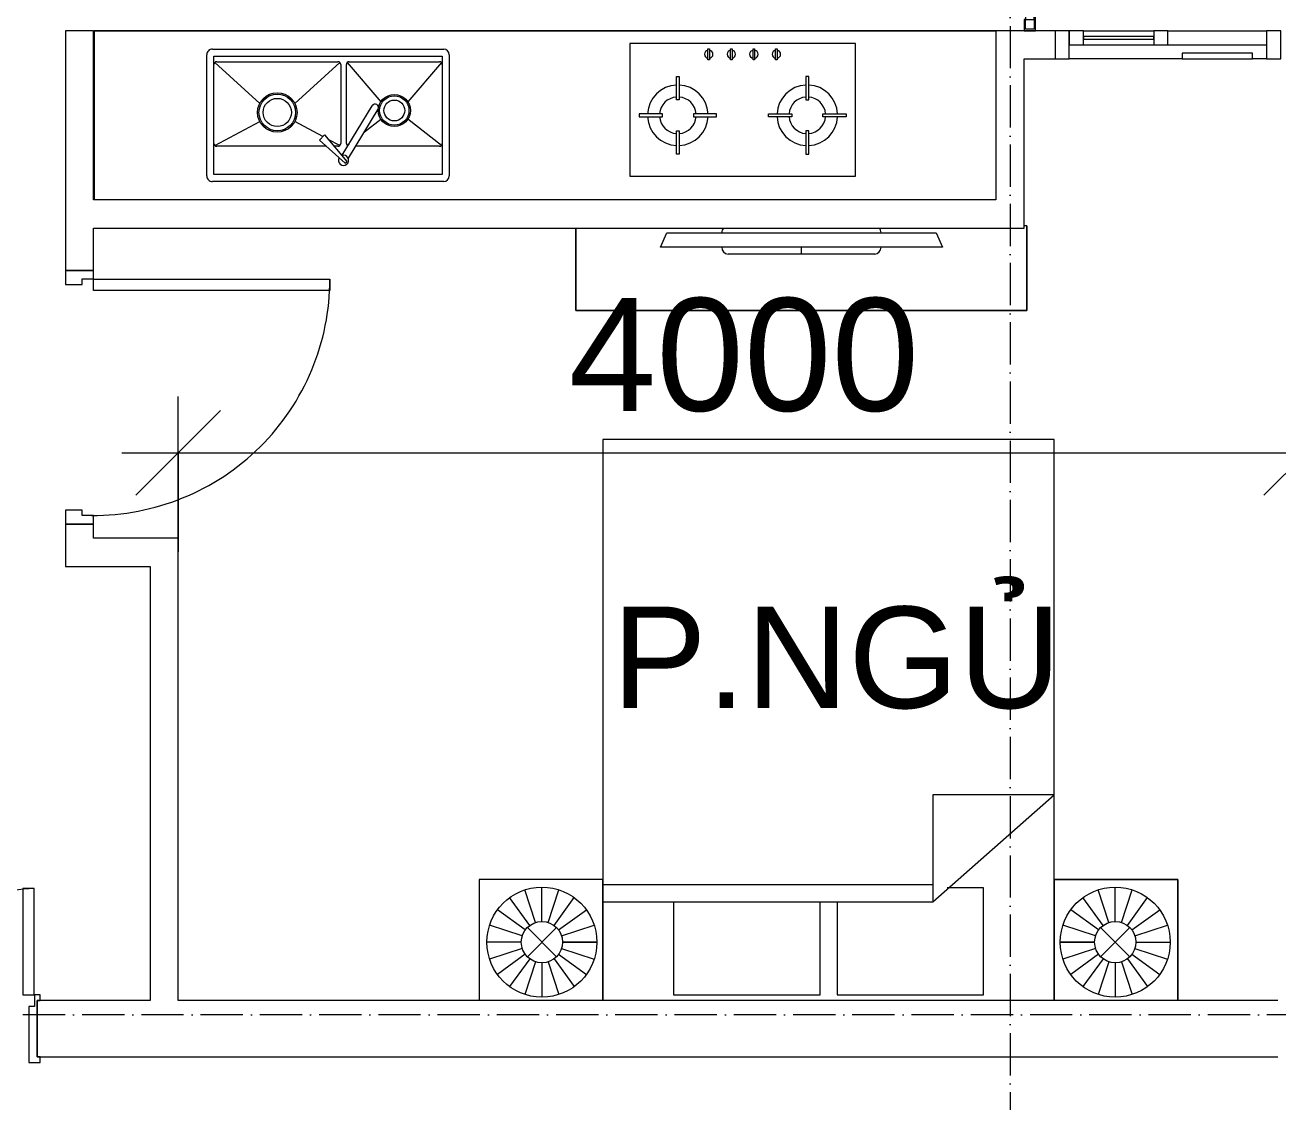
# Model space of a CAD drawing. Header units: millimetres. Extents: x -20144 to 122974, y -38328 to 48263.
# Drawn here: x 19957 to 24401, y 32640 to 36460 of the extents above; entities that cross this region are included whole.
import ezdxf

# ---------------------------------------------------------------- set-up
doc = ezdxf.new("R2010")
doc.units = ezdxf.units.MM
doc.linetypes.add('Grid Line', pattern=[4.2, 3, -0.6, 0, -0.6])
for name, color, linetype, lineweight in [('CHU', 181, 'Continuous', 5), ('CUA', 31, 'Continuous', 9), ('DIM', 1, 'Continuous', 5), ('DIM-200', 1, 'Continuous', 5), ('NET-CAT', 3, 'Continuous', 15), ('THIET BI', 44, 'Continuous', 5), ('TRUC', 225, 'Continuous', 5)]:
    doc.layers.add(name, color=color, linetype=linetype, lineweight=lineweight)
doc.styles.add('Arial_3', font='arial_0.ttf', dxfattribs={"height": 400})
doc.styles.add('Arial_4', font='arial_0.ttf', dxfattribs={"height": 360})
doc.dimstyles.new('Diagonal_-_2mm_Arial', dxfattribs={"dimscale": 304.8, "dimtxt": 408.10376, "dimasz": 0.984252, "dimexe": 0.656168, "dimexo": 4.593176, "dimgap": 0.098425, "dimtad": 1, "dimdec": 0, "dimzin": 0, "dimdsep": 46, "dimtxsty": 'Arial_3', "dimblk1": 'OBLIQUE', "dimblk2": 'OBLIQUE', "dimsah": 1, "dimcen": 0.09, "dimdle": 0.656168, "dimazin": 0, "dimtfac": 1, "dimtdec": 4, "dimtix": 1, "dimtmove": 0, "dimatfit": 3, "dimfxl": 0, "dimtvp": 1, "dimtolj": 1, "dimtzin": 0, "dimlwd": 9, "dimlwe": 9, "dimarcsym": 0})

# ---------------------------------------------------------------- blocks, each defined once
blk = doc.blocks.new('X-GIUONG1 - X-GIUONG-V47-MẶT BẰNG TẦNG 5 ĐẾN TẦNG 22')
at = {"layer": 'THIET BI'}
for p, q in [((-1239, -10), (-1239, -439)), ((-1239, -439), (-1239, -10)), ((-1039.2, -147.8), (-1076.9, -31.8)), ((-1016.6, -144.2), (-1016.6, -22.2)), ((-993.9, -147.8), (-956.3, -31.8)), ((-800, -439), (-800, -10)), ((-800, -10), (-800, -2000)), ((-800, -10), (-800, -439)), ((-800, -10), (-800, -2000)), ((-550, -30), (-550, -410)), ((-30, -30), (-550, -30)), ((-30, -360), (-30, -30)), ((30, -30), (30, -360)), ((550, -30), (30, -30)), ((550, -360), (550, -30)), ((800, -10), (800, -439)), ((800, -2000), (800, -10)), ((800, -10), (800, -439)), ((800, -2000), (800, -10)), ((993.9, -147.8), (956.3, -31.8)), ((1016.6, -144.2), (1016.6, -22.2)), ((1039.2, -147.8), (1076.9, -31.8)), ((1239, -439), (1239, -10)), ((1239, -439), (1239, -10)), ((-1059.6, -158.2), (-1131.2, -59.5)), ((-973.5, -158.2), (-901.9, -59.5)), ((973.5, -158.2), (901.9, -59.5)), ((1059.6, -158.2), (1131.2, -59.5)), ((-1075.8, -174.4), (-1174.4, -102.7)), ((-957.4, -174.4), (-858.7, -102.7)), ((957.4, -174.4), (858.7, -102.7)), ((1075.8, -174.4), (1174.4, -102.7)), ((-1086.1, -194.8), (-1202.1, -157.1)), ((-1068.3, -269.1), (-964.8, -165.6)), ((-1068.3, -165.6), (-964.8, -269.1)), ((-947, -194.8), (-831, -157.1)), ((947, -194.8), (831, -157.1)), ((1068.3, -269.1), (964.8, -165.6)), ((1068.3, -165.6), (964.8, -269.1)), ((1086.1, -194.8), (1202.1, -157.1)), ((-1089.7, -217.4), (-1211.7, -217.4)), ((-943.4, -217.4), (-821.4, -217.4)), ((-821.4, -217.4), (-943.4, -217.4)), ((943.4, -217.4), (821.4, -217.4)), ((821.4, -217.4), (943.4, -217.4)), ((1089.7, -217.4), (1211.7, -217.4)), ((-1086.1, -240), (-1202.1, -277.7)), ((-1075.8, -260.4), (-1174.4, -332.1)), ((-957.4, -260.4), (-858.7, -332.1)), ((-947, -240), (-831, -277.7)), ((947, -240), (831, -277.7)), ((957.4, -260.4), (858.7, -332.1)), ((1075.8, -260.4), (1174.4, -332.1)), ((1086.1, -240), (1202.1, -277.7)), ((-1059.6, -276.6), (-1131.2, -375.2)), ((-1039.2, -287), (-1076.9, -402.9)), ((-1016.6, -290.5), (-1016.6, -412.5)), ((-993.9, -287), (-956.3, -402.9)), ((-973.5, -276.6), (-901.9, -375.2)), ((973.5, -276.6), (901.9, -375.2)), ((993.9, -287), (956.3, -402.9)), ((1016.6, -290.5), (1016.6, -412.5)), ((1039.2, -287), (1076.9, -402.9)), ((1059.6, -276.6), (1131.2, -375.2)), ((-370, -360), (-800, -740)), ((-370, -740), (-370, -360)), ((800, -360), (-370, -360)), ((-1239, -439), (-800, -439)), ((-800, -439), (-1239, -439)), ((-550, -410), (-420, -410)), ((-370, -420), (800, -420)), ((800, -439), (1239, -439)), ((800, -439), (1239, -439)), ((-800, -740), (-370, -740)), ((-800, -2000), (800, -2000)), ((-800, -2000), (800, -2000))]:
    blk.add_line(p, q, dxfattribs=at)
for centre, radius in [((-1016.6, -217.4), 195.1), ((1016.6, -217.4), 195.1), ((-1016.6, -217.4), 73.2), ((1016.6, -217.4), 73.2)]:
    blk.add_circle(centre, radius, dxfattribs=at)
blk = doc.blocks.new('X-BEP - X-BEP-1366087-MẶT BẰNG TẦNG 5 ĐẾN TẦNG 22')
at = {"layer": 'THIET BI'}
for p, q in [((3208.6, -600), (3208.6, 0)), ((3208.6, 0), (3208.6, -600)), ((508.6, -84.6), (508.6, -554.6)), ((1308.6, -84.6), (508.6, -84.6)), ((1308.6, -554.6), (1308.6, -84.6)), ((1948.6, -515), (1948.6, -85)), ((1968.6, -65), (2788.6, -65)), ((2808.6, -85), (2808.6, -515)), ((1973.6, -90), (2783.6, -90)), ((1973.6, -510), (1973.6, -90)), ((2318, -130.2), (2409.5, -212.3)), ((2783.6, -90), (2783.6, -510)), ((674.1, -162.5), (674.1, -245)), ((684.1, -162.5), (674.1, -162.5)), ((684.1, -245), (684.1, -162.5)), ((1133.1, -245), (1133.1, -162.5)), ((1133.1, -162.5), (1143.1, -162.5)), ((1143.1, -162.5), (1143.1, -245)), ((2305.8, -147.7), (2201.1, -322)), ((2328.1, -158.1), (2222.5, -333.8)), ((2390.9, -230.2), (2311.5, -136.1)), ((1976.5, -192.9), (2095.4, -286.6)), ((1983.6, -190), (2280.4, -190)), ((2310.7, -192.9), (2304, -198.2)), ((2313.6, -200), (2313.6, -480)), ((2333.6, -480), (2333.6, -200)), ((2336.5, -192.9), (2377.9, -214.7)), ((2343.6, -190), (2357, -190)), ((2384.6, -190), (2773.6, -190)), ((2409.5, -212.3), (2390.9, -230.2)), ((2780.7, -192.9), (2620.5, -277.4)), ((2783.6, -200), (2783.6, -480)), ((674.1, -245), (684.1, -245)), ((1143.1, -245), (1133.1, -245)), ((2249.8, -241), (2191.8, -286.6)), ((2396.7, -224.6), (2496.7, -277.4)), ((541.6, -295), (624.1, -295)), ((541.6, -305), (541.6, -295)), ((624.1, -305), (541.6, -305)), ((624.1, -295), (624.1, -305)), ((734.2, -305), (734.2, -295)), ((734.2, -295), (816.6, -295)), ((816.6, -305), (734.2, -305)), ((816.6, -295), (816.6, -305)), ((1000.6, -295), (1000.6, -305)), ((1083.1, -295), (1000.6, -295)), ((1000.6, -305), (1083.1, -305)), ((1083.1, -305), (1083.1, -295)), ((1193.1, -295), (1193.1, -305)), ((1275.6, -295), (1193.1, -295)), ((1193.1, -305), (1275.6, -305)), ((1275.6, -305), (1275.6, -295)), ((684.1, -355), (674.1, -355)), ((674.1, -355), (674.1, -437.5)), ((684.1, -437.5), (684.1, -355)), ((1133.1, -355), (1143.1, -355)), ((1133.1, -437.5), (1133.1, -355)), ((1143.1, -355), (1143.1, -437.5)), ((1976.5, -487.1), (2095.7, -347.8)), ((2310.7, -487.1), (2191.6, -347.8)), ((2336.5, -487.1), (2496.4, -342)), ((2780.7, -487.1), (2620.9, -342)), ((674.1, -437.5), (684.1, -437.5)), ((1143.1, -437.5), (1133.1, -437.5)), ((785.7, -496.7), (791.5, -496.7)), ((785.7, -536), (785.7, -496.7)), ((791.5, -496.7), (791.5, -536)), ((865.7, -496.7), (871.5, -496.7)), ((865.7, -536), (865.7, -496.7)), ((871.5, -496.7), (871.5, -536)), ((945.7, -496.7), (951.5, -496.7)), ((945.7, -536), (945.7, -496.7)), ((951.5, -496.7), (951.5, -536)), ((1025.7, -496.7), (1031.5, -496.7)), ((1025.7, -536), (1025.7, -496.7)), ((1031.5, -496.7), (1031.5, -536)), ((2783.6, -510), (1973.6, -510)), ((2303.6, -490), (1983.6, -490)), ((2773.6, -490), (2343.6, -490)), ((508.6, -554.6), (1308.6, -554.6)), ((791.5, -536), (785.7, -536)), ((871.5, -536), (865.7, -536)), ((951.5, -536), (945.7, -536)), ((1031.5, -536), (1025.7, -536)), ((2788.6, -535), (1968.6, -535)), ((10, -600), (3208.6, -600)), ((3208.6, -600), (10, -600))]:
    blk.add_line(p, q, dxfattribs=at)
for centre, radius in [((2143.6, -317), 57), ((2143.6, -317), 52), ((2558.6, -310), 70), ((2558.6, -310), 65), ((2558.6, -310), 50), ((2143.6, -317), 37)]:
    blk.add_circle(centre, radius, dxfattribs=at)
for centre, radius, start, end in [((1968.6, -85), 20, 90, 180), ((2788.6, -85), 20, 360, 90), ((2323.6, -140.5), 18.1, 330.6092, 289.5069), ((2318.5, -137.3), 7.15, 94.3974, 170.1542), ((679.1, -300), 107.5, 92.6659, 177.3341), ((679.1, -300), 107.5, 2.6659, 87.3341), ((1138.1, -300), 107.5, 92.6659, 177.3341), ((1138.1, -300), 107.5, 2.6659, 87.3341), ((1983.6, -200), 10, 90, 180), ((2303.6, -200), 10, 0, 62.411), ((2343.6, -200), 10, 90, 180), ((2773.6, -200), 10, 0, 90), ((679.1, -300), 65, 94.4117, 175.5883), ((679.1, -300), 65, 4.4117, 85.5883), ((1138.1, -300), 65, 94.4117, 175.5883), ((1138.1, -300), 65, 4.4117, 85.5883), ((679.1, -300), 107.5, 182.6659, 267.3341), ((679.1, -300), 65, 184.4117, 265.5883), ((679.1, -300), 65, 274.4117, 355.5883), ((679.1, -300), 107.5, 272.6659, 357.3341), ((1138.1, -300), 107.5, 182.6659, 267.3341), ((1138.1, -300), 65, 184.4117, 265.5883), ((1138.1, -300), 65, 274.4117, 355.5883), ((1138.1, -300), 107.5, 272.6659, 357.3341), ((2211.9, -327.7), 12.2, 152.0442, 329.8501), ((1983.6, -480), 10, 180, 270), ((2303.6, -480), 10, 270, 0), ((2343.6, -480), 10, 180, 270), ((2773.6, -480), 10, 270, 0), ((788.6, -516.3), 14.9, 101.2431, 258.7569), ((788.6, -516.3), 14.9, 281.2431, 78.7569), ((868.6, -516.3), 14.9, 101.2431, 258.7569), ((868.6, -516.3), 14.9, 281.2431, 78.7569), ((948.6, -516.3), 14.9, 101.2431, 258.7569), ((948.6, -516.3), 14.9, 281.2431, 78.7569), ((1028.6, -516.3), 14.9, 101.2431, 258.7569), ((1028.6, -516.3), 14.9, 281.2431, 78.7569), ((1968.6, -515), 20, 180, 270), ((2788.6, -515), 20, 270, 0)]:
    blk.add_arc(centre, radius, start, end, dxfattribs=at)
blk = doc.blocks.new('X-TV1 - X-TV 3-1305659-MẶT BẰNG TẦNG 5 ĐẾN TẦNG 22')
at = {"layer": 'THIET BI'}
for p, q in [((1600, 300), (0, 300)), ((0, 300), (0, 0)), ((0, 300), (1600, 300)), ((0, 0), (0, 300)), ((1600, 7.7), (1600, 300)), ((1600, 300), (1600, 7.7)), ((540, 100), (1060, 100)), ((800, 100), (800, 75)), ((300, 75), (1300, 75)), ((322.5, 25), (300, 75)), ((1300, 75), (1277.5, 25)), ((1277.5, 25), (322.5, 25)), ((0, 0), (10, 0))]:
    blk.add_line(p, q, dxfattribs=at)
for centre, start_param, end_param in [((540, 75), 0, 1.570796), ((1060, 75), 4.712389, 6.283185), ((540, 25), 1.570796, 2.33861), ((1060, 25), 3.944575, 4.712389)]:
    blk.add_ellipse(centre, major_axis=(0, 25), ratio=0.9, start_param=start_param, end_param=end_param, dxfattribs=at)
blk = doc.blocks.new('CUA PHONG NGU - Type 1-1365721-MẶT BẰNG TẦNG 5 ĐẾN TẦNG 22')
at = {"layer": 'CUA'}
for p, q in [((-317.5, 890.3), (-277.5, 890.3)), ((-317.5, 52.3), (-317.5, 890.3)), ((-277.5, 890.3), (-277.5, 52.3)), ((-277.5, 52.3), (-317.5, 52.3))]:
    blk.add_line(p, q, dxfattribs=at)
at = {"layer": 'CUA', "lineweight": 5}
for p, q in [((-318.5, 52.3), (-348.5, 52.3)), ((-348.5, 52.3), (-348.5, -47.7)), ((-318.5, 11.3), (-318.5, 52.3)), ((551.5, 52.3), (521.5, 52.3)), ((521.5, 52.3), (521.5, 11.3)), ((551.5, -47.7), (551.5, 52.3)), ((-298.5, 11.3), (-318.5, 11.3)), ((-298.5, -47.7), (-298.5, 11.3)), ((521.5, 11.3), (501.5, 11.3)), ((501.5, 11.3), (501.5, -47.7)), ((-348.5, -47.7), (-298.5, -47.7)), ((501.5, -47.7), (551.5, -47.7))]:
    blk.add_line(p, q, dxfattribs=at)
blk.add_arc((-317.5, 52.3), 838, 359.5, 90, dxfattribs=at)
blk = doc.blocks.new('CUA VAO CAN HO - Type 1-1365942-MẶT BẰNG TẦNG 5 ĐẾN TẦNG 22')
at = {"layer": 'CUA'}
for p, q in [((-487.5, 922.3), (-447.5, 922.3)), ((-487.5, 122.3), (-487.5, 922.3)), ((-447.5, 922.3), (-447.5, 122.3)), ((650.5, 499.3), (650.5, 122.3)), ((690.5, 499.3), (650.5, 499.3)), ((690.5, 122.3), (690.5, 499.3)), ((-447.5, 122.3), (-487.5, 122.3)), ((650.5, 122.3), (690.5, 122.3))]:
    blk.add_line(p, q, dxfattribs=at)
at = {"layer": 'CUA', "lineweight": 5}
for p, q in [((-488.5, 122.3), (-508.5, 122.3)), ((-508.5, 122.3), (-508.5, 102.3)), ((-508.5, 102.3), (-498.5, 102.3)), ((-498.5, 102.3), (-498.5, -97.7)), ((-488.5, 81.3), (-488.5, 122.3)), ((711.5, 122.3), (691.5, 122.3)), ((691.5, 122.3), (691.5, 81.3)), ((701.5, -97.7), (701.5, 102.3)), ((701.5, 102.3), (711.5, 102.3)), ((711.5, 102.3), (711.5, 122.3)), ((-468.5, 81.3), (-488.5, 81.3)), ((-468.5, -117.7), (-468.5, 81.3)), ((691.5, 81.3), (671.5, 81.3)), ((671.5, 81.3), (671.5, -117.7)), ((-498.5, -97.7), (-508.5, -97.7)), ((-508.5, -97.7), (-508.5, -117.7)), ((-508.5, -117.7), (-468.5, -117.7)), ((671.5, -117.7), (711.5, -117.7)), ((711.5, -97.7), (701.5, -97.7)), ((711.5, -117.7), (711.5, -97.7))]:
    blk.add_line(p, q, dxfattribs=at)
for centre, radius, start, end in [((-487.5, 122.3), 800, 359.5, 90), ((690.5, 122.3), 377, 90, 180.5)]:
    blk.add_arc(centre, radius, start, end, dxfattribs=at)
blk = doc.blocks.new('X-PHONG NGU 1 - X-PHONG NGU 850-1366086-MẶT BẰNG TẦNG 5 ĐẾN TẦNG 22')
at = {"layer": 'CUA'}
for p, q in [((-350, 50), (-400, 50)), ((-400, 50), (-400, -50)), ((-300, 50), (-350, 50)), ((-350, 50), (-350, 0)), ((-350, 0), (-350, 50)), ((-300, 0), (-300, 50)), ((-300, 50), (-50, 50)), ((-300, 50), (-50, 50)), ((0, 50), (-50, 50)), ((-50, 50), (-50, 0)), ((0, 0), (0, 50)), ((0, 50), (350, 50)), ((400, 50), (350, 50)), ((350, 50), (350, 0)), ((400, -50), (400, 50)), ((-350, 0), (350, 0)), ((-350, -50), (-350, 0)), ((-50, 30), (-300, 30)), ((-300, 30), (-300, 20)), ((-300, 20), (-50, 20)), ((-50, 20), (-50, 30)), ((350, 0), (350, -50)), ((300, -30), (50, -30)), ((50, -30), (50, -50)), ((300, -50), (300, -30)), ((-400, -50), (-350, -50)), ((50, -50), (-350, -50)), ((50, -50), (300, -50)), ((350, -50), (300, -50)), ((350, -50), (400, -50))]:
    blk.add_line(p, q, dxfattribs=at)
blk = doc.blocks.new('CUA SAN PHOI LUA1 - CUA SAN PHOI LUA 800-V56-MẶT BẰNG TẦNG 5 ĐẾN TẦNG 22')
at = {"layer": 'CUA'}
for p, q in [((-360, -50), (-400, -50)), ((-400, -50), (-400, -90)), ((-395, -85), (-395, -55)), ((-395, -55), (-360, -55)), ((-360, -85), (-395, -85)), ((-360, -55), (-360, -50)), ((-260, -55), (-360, -55)), ((-360, -55), (-360, -85)), ((-360, -85), (-260, -85)), ((-360, -90), (-360, -85)), ((-260, -85), (-260, -55)), ((-260, -55), (300, -55)), ((300, -65), (-260, -65)), ((-260, -65), (-260, -75)), ((-260, -75), (300, -75)), ((300, -85), (-260, -85)), ((400, -55), (300, -55)), ((300, -55), (300, -85)), ((300, -75), (300, -65)), ((300, -85), (400, -85)), ((400, -85), (400, -55)), ((400, -55), (960, -55)), ((960, -85), (400, -85)), ((960, -50), (960, -55)), ((1000, -50), (960, -50)), ((960, -55), (995, -55)), ((995, -85), (960, -85)), ((960, -85), (960, -90)), ((995, -55), (995, -85)), ((1000, -90), (1000, -50)), ((-400, -90), (-360, -90)), ((-360, -90), (960, -90)), ((960, -90), (1000, -90))]:
    blk.add_line(p, q, dxfattribs=at)
blk = doc.blocks.new('DIMBLOCK21-MẶT BẰNG TẦNG 5 ĐẾN TẦNG 22')
at = {"layer": 'DIM-200', "lineweight": 9, "transparency": 16777216}
for p, q in [((24500.5, 35323.5), (24500.5, 34742.3)), ((24500.5, 34942.3), (24500.5, 35323.5)), ((20500.5, 34591.5), (20500.5, 35142.3)), ((20500.5, 34942.3), (20650.5, 35092.3)), ((24500.5, 34942.3), (24650.5, 35092.3)), ((20300.5, 34942.3), (24700.5, 34942.3)), ((20500.5, 34942.3), (20350.5, 34792.3)), ((20500.5, 34942.3), (20500.5, 34591.5)), ((24500.5, 34942.3), (24350.5, 34792.3))]:
    blk.add_line(p, q, dxfattribs=at)
at = {"layer": 'DIM-200', "color": 0, "lineweight": 9, "transparency": 16777216, "insert": (21885.2, 35491.6), "char_height": 400, "width": 1476.708, "attachment_point": 1, "line_spacing_factor": 0.941778, "style": 'Arial_3'}
blk.add_mtext('4000', dxfattribs=at)
blk = doc.blocks.new('_Oblique')
at = {"color": 0, "linetype": 'ByBlock', "lineweight": -2}
blk.add_line((-0.5, -0.5), (0.5, 0.5), dxfattribs=at)

msp = doc.modelspace()

# ---------------------------------------------------------------- linework, layer by layer
at = {"layer": 'NET-CAT'}
for p, q in [((20200.5, 36439.9), (20100.5, 36439.9)), ((20100.5, 36439.9), (20100.5, 35589.9)), ((20200.5, 35839.9), (20200.5, 36439.9)), ((23400.5, 36439.9), (23400.5, 35839.9)), ((23500.5, 36439.9), (23400.5, 36439.9)), ((23610.5, 36439.9), (23500.5, 36439.9)), ((23500.5, 36339.9), (23610.5, 36339.9)), ((23500.5, 35739.9), (23500.5, 36339.9)), ((23400.5, 35839.9), (20200.5, 35839.9)), ((20200.5, 35589.9), (20200.5, 35739.9)), ((20200.5, 35739.9), (23500.5, 35739.9)), ((20100.5, 35589.9), (20200.5, 35589.9)), ((20100.5, 34689.9), (20100.5, 34539.9)), ((20200.5, 34689.9), (20100.5, 34689.9)), ((20200.5, 34639.9), (20200.5, 34689.9)), ((20500.5, 34639.9), (20200.5, 34639.9)), ((20500.5, 32999.9), (20500.5, 34639.9)), ((20100.5, 34539.9), (20400.5, 34539.9)), ((20400.5, 34539.9), (20400.5, 32999.9)), ((20400.5, 32999.9), (20000.5, 32999.9)), ((20000.5, 32999.9), (20000.5, 32799.9)), ((24400.5, 32999.9), (20500.5, 32999.9)), ((20000.5, 32799.9), (24400.5, 32799.9))]:
    msp.add_line(p, q, dxfattribs=at)
at = {"layer": 'TRUC', "linetype": 'Grid Line', "ltscale": 50}
for p, q in [((23450.5, 43599.9), (23450.5, -4500.1)), ((43000.5, 32949.9), (-12092.4, 32949.9))]:
    msp.add_line(p, q, dxfattribs=at)

# ---------------------------------------------------------------- block references
at = {"layer": 'CUA'}
for name, p, rotation in [('CUA SAN PHOI LUA1 - CUA SAN PHOI LUA 800-V56-MẶT BẰNG TẦNG 5 ĐẾN TẦNG 22', (23450.5, 36839.9), 90.00000000000067), ('CUA PHONG NGU - Type 1-1365721-MẶT BẰNG TẦNG 5 ĐẾN TẦNG 22', (20148.3, 35241.4), 269.9999999999999)]:
    msp.add_blockref(name, p, dxfattribs=dict(at, rotation=rotation))
for name, p in [('X-PHONG NGU 1 - X-PHONG NGU 850-1366086-MẶT BẰNG TẦNG 5 ĐẾN TẦNG 22', (24010.5, 36389.9)), ('CUA VAO CAN HO - Type 1-1365942-MẶT BẰNG TẦNG 5 ĐẾN TẦNG 22', (19299.1, 32897.7))]:
    msp.add_blockref(name, p, dxfattribs=at)
at = {"layer": 'THIET BI', "rotation": 180}
for name, p in [('X-BEP - X-BEP-1366087-MẶT BẰNG TẦNG 5 ĐẾN TẦNG 22', (23410.5, 35839.9)), ('X-TV1 - X-TV 3-1305659-MẶT BẰNG TẦNG 5 ĐẾN TẦNG 22', (23510.5, 35747.7)), ('X-GIUONG1 - X-GIUONG-V47-MẶT BẰNG TẦNG 5 ĐẾN TẦNG 22', (22806.9, 32989.9))]:
    msp.add_blockref(name, p, dxfattribs=at)

# ---------------------------------------------------------------- texts
at = {"layer": 'CHU', "color": 7, "insert": (22039.1, 34397.2), "char_height": 360, "width": 1589.74, "attachment_point": 1, "line_spacing_factor": 0.936439, "style": 'Arial_4'}
msp.add_mtext('\\pt2540.0016,5079.9996,7620.0012,10159.9992,12700.0008,15239.9988,17780.0004,20319.9984,22860,25400.0016,27939.9996,30480.0012,33019.9992,35560.0008,38099.9988,40640.0004,43179.9984,45720,48260.0016,50799.9996,53340.0012,55879.9992,58420.0008,60959.9988,63500.0004,66039.9984,68580,71120.0016,73659.9996,76200.0012,78739.9992,81280.0008;P.NGỦ', dxfattribs=at)

# ---------------------------------------------------------------- dimensions: what is measured, and where the dimension line sits
at = {"layer": 'DIM', "lineweight": 9}
dim = msp.add_linear_dim(base=(24500.5, 34942.3), p1=(20500.5, 33191.5), p2=(24500.5, 36723.5), dimstyle='Diagonal_-_2mm_Arial', override={"dimpost": '<>', "dimfxl": 5336.198387}, dxfattribs=at)
dim.commit()
dim.dimension.update_dxf_attribs({"geometry": 'DIMBLOCK21-MẶT BẰNG TẦNG 5 ĐẾN TẦNG 22', "text_midpoint": (22500.5, 35176.5)})

doc.saveas('drawing.dxf')
